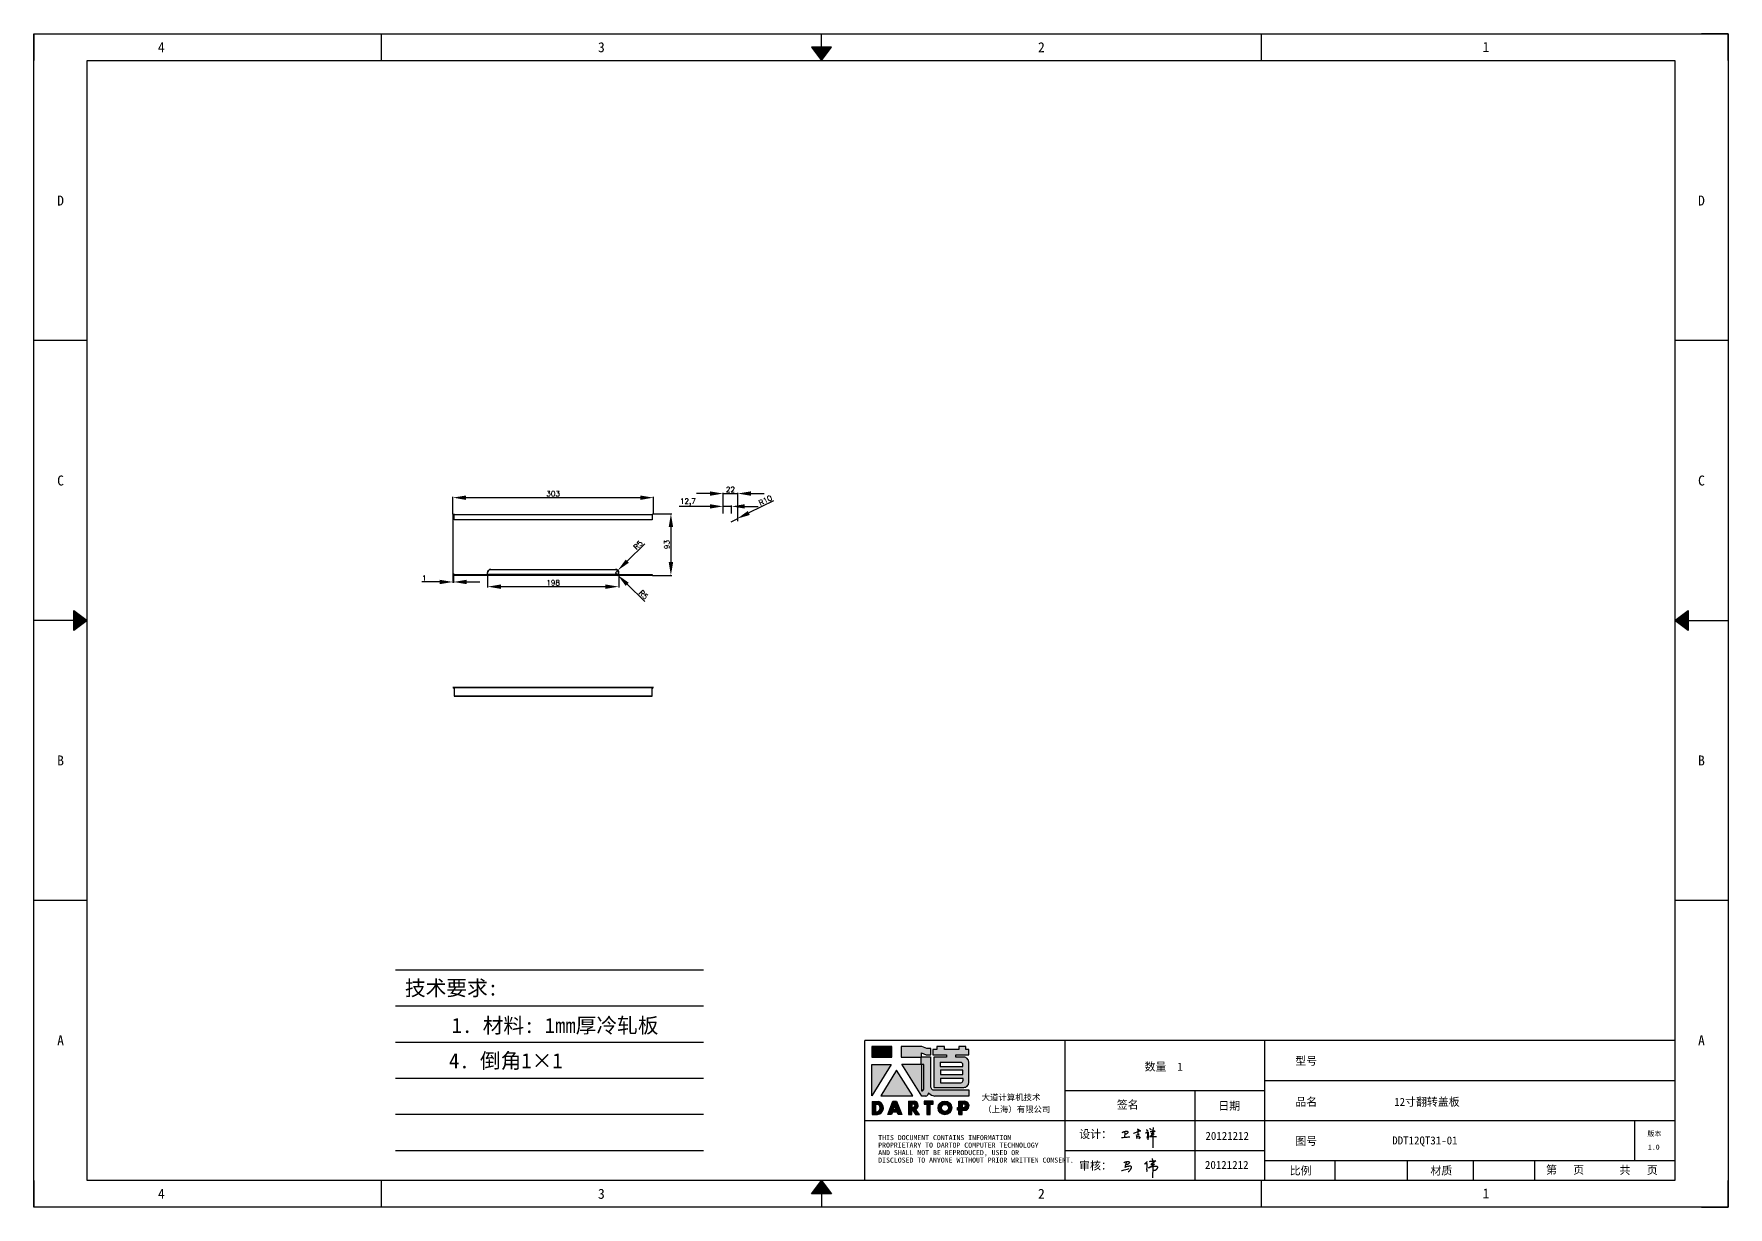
# Model space of a CAD drawing. Header units: millimetres. Extents: x 25928 to 50356, y -44172 to 20163.
# Drawn here: x 31031 to 33590, y -15777 to -14005 of the extents above; entities that cross this region are included whole.
import ezdxf
from ezdxf.enums import TextEntityAlignment as Align

# ---------------------------------------------------------------- set-up
doc = ezdxf.new("R2010")
doc.units = ezdxf.units.MM
doc.linetypes.add('DOT', pattern=[0.25, 0, -0.25])
doc.layers.add('4', color=7, linetype='Continuous')
doc.layers.add('print', color=30, linetype='Continuous')
doc.layers.add('dim', color=2, linetype='Continuous', lineweight=9)
doc.styles.add('Dartop', font='')
doc.styles.add('HZ', font='')
doc.styles.add('hzHT', font='simhei.ttf')
doc.styles.get("Standard").update_dxf_attribs({"font": 'txt', "bigfont": 'gbcbig.shx'})
doc.styles.get('Dartop').set_extended_font_data('FangSong_GB2312')
doc.styles.get('HZ').set_extended_font_data('SimSun')
doc.dimstyles.new('ISO-25', dxfattribs={"dimtxt": 20, "dimasz": 20, "dimexe": 1.25, "dimexo": 0.625, "dimtad": 1, "dimtxsty": 'Standard', "dimcen": 2.5, "dimadec": 0, "dimazin": 0, "dimtfac": 1, "dimtmove": 0, "dimatfit": 3, "dimfxl": 0, "dimarcsym": 0})

# ---------------------------------------------------------------- blocks, each defined once
blk = doc.blocks.new('*D563')
at = {"layer": 'Defpoints', "color": 0}
for p in [(31966.6, -14705.5), (31663.6, -14731.9), (31966.6, -14731.9, 87.4)]:
    blk.add_point(p, dxfattribs=at)
at = {"layer": 'dim', "color": 0, "lineweight": -2}
for p, q in [((31663.6, -14731.2), (31663.6, -14704.3)), ((31683.6, -14705.5), (31946.6, -14705.5)), ((31966.6, -14731.2), (31966.6, -14704.3))]:
    blk.add_line(p, q, dxfattribs=at)
at = {"layer": 'dim', "color": 0}
for points in [[(31683.6, -14702.2), (31683.6, -14708.9), (31663.6, -14705.5)], [(31946.6, -14702.2), (31946.6, -14708.9), (31966.6, -14705.5)]]:
    blk.add_solid(points, dxfattribs=at)
at = {"layer": 'dim', "color": 0, "insert": (31815.1, -14699.5), "char_height": 8, "attachment_point": 5}
blk.add_mtext('303', dxfattribs=at)
blk = doc.blocks.new('*D564')
at = {"layer": 'Defpoints', "color": 0}
for p in [(31964.6, -14729.9), (31964.6, -14822.9, 75.4), (31993, -14822.9)]:
    blk.add_point(p, dxfattribs=at)
at = {"layer": 'dim', "color": 0, "lineweight": -2}
for p, q in [((31965.2, -14729.9), (31994.3, -14729.9)), ((31993, -14749.9), (31993, -14802.9)), ((31965.2, -14822.9), (31994.3, -14822.9))]:
    blk.add_line(p, q, dxfattribs=at)
at = {"layer": 'dim', "color": 0}
for points in [[(31989.7, -14749.9), (31996.4, -14749.9), (31993, -14729.9)], [(31989.7, -14802.9), (31996.4, -14802.9), (31993, -14822.9)]]:
    blk.add_solid(points, dxfattribs=at)
at = {"layer": 'dim', "color": 0, "insert": (31987, -14776.4), "char_height": 8, "attachment_point": 5, "rotation": 90}
blk.add_mtext('93', dxfattribs=at)
blk = doc.blocks.new('*D565')
at = {"layer": 'Defpoints', "color": 0}
for p in [(31716.1, -14821.9, 87.1), (31716.1, -14840), (31914.1, -14821.9, 87.1)]:
    blk.add_point(p, dxfattribs=at)
at = {"layer": 'dim', "color": 0, "lineweight": -2}
for p, q in [((31716.1, -14822.5), (31716.1, -14841.3)), ((31894.1, -14840), (31736.1, -14840)), ((31914.1, -14822.5), (31914.1, -14841.3))]:
    blk.add_line(p, q, dxfattribs=at)
at = {"layer": 'dim', "color": 0}
for points in [[(31736.1, -14836.7), (31736.1, -14843.3), (31716.1, -14840)], [(31894.1, -14836.7), (31894.1, -14843.3), (31914.1, -14840)]]:
    blk.add_solid(points, dxfattribs=at)
at = {"layer": 'dim', "color": 0, "insert": (31815.1, -14834), "char_height": 8, "attachment_point": 5}
blk.add_mtext('198', dxfattribs=at)
blk = doc.blocks.new('*D566')
at = {"layer": 'Defpoints', "color": 0}
for p in [(31909.1, -14818.9), (31912.7, -14815.4)]:
    blk.add_point(p, dxfattribs=at)
at = {"layer": 'dim', "color": 0, "lineweight": -2}
for p, q in [((31953.8, -14775.5), (31927, -14801.5)), ((31909.1, -14818.9), (31912.7, -14815.4))]:
    blk.add_line(p, q, dxfattribs=at)
at = {"layer": 'dim', "color": 0}
blk.add_solid([(31924.7, -14799.1), (31929.4, -14803.9), (31912.7, -14815.4)], dxfattribs=at)
at = {"layer": 'dim', "color": 0, "insert": (31943.4, -14777.2), "char_height": 8, "attachment_point": 5, "rotation": 44.1081}
blk.add_mtext('R5', dxfattribs=at)
blk = doc.blocks.new('*D567')
at = {"layer": 'Defpoints', "color": 0}
for p in [(31909.1, -14818.9), (31912.7, -14822.4)]:
    blk.add_point(p, dxfattribs=at)
at = {"layer": 'dim', "color": 0, "lineweight": -2}
for p, q in [((31909.1, -14818.9), (31912.7, -14822.4)), ((31953.5, -14862.6), (31926.9, -14836.4))]:
    blk.add_line(p, q, dxfattribs=at)
blk.add_arc((31909.1, -14818.9), 5, 301.173, 352.838, dxfattribs=at)
at = {"layer": 'dim', "color": 0}
blk.add_solid([(31929.3, -14834), (31924.6, -14838.8), (31912.7, -14822.4)], dxfattribs=at)
at = {"layer": 'dim', "color": 0, "insert": (31951.6, -14852.2), "char_height": 8, "attachment_point": 5, "rotation": 315.4969}
blk.add_mtext('R5', dxfattribs=at)
blk = doc.blocks.new('*D568')
at = {"layer": 'Defpoints', "color": 0}
for p in [(32071.9, -14729.9, 478.9), (32084.6, -14718.7), (32084.6, -14729.9, 478.9)]:
    blk.add_point(p, dxfattribs=at)
at = {"layer": 'dim', "color": 0, "lineweight": -2}
for p, q in [((32051.9, -14718.7), (32005.3, -14718.7)), ((32071.9, -14729.2), (32071.9, -14717.5)), ((32084.6, -14718.7), (32071.9, -14718.7)), ((32084.6, -14729.2), (32084.6, -14717.5)), ((32104.6, -14718.7), (32124.6, -14718.7))]:
    blk.add_line(p, q, dxfattribs=at)
at = {"layer": 'dim', "color": 0}
for points in [[(32051.9, -14715.4), (32051.9, -14722), (32071.9, -14718.7)], [(32104.6, -14715.4), (32104.6, -14722), (32084.6, -14718.7)]]:
    blk.add_solid(points, dxfattribs=at)
at = {"layer": 'dim', "color": 0, "insert": (32018.6, -14712), "char_height": 8, "attachment_point": 5}
blk.add_mtext('12,7', dxfattribs=at)
blk = doc.blocks.new('*D583')
at = {"layer": 'Defpoints', "color": 0}
for p in [(32093.9, -14699.3), (32071.9, -14729.2), (32093.9, -14741.9, 479.9)]:
    blk.add_point(p, dxfattribs=at)
at = {"layer": 'dim', "color": 0, "lineweight": -2}
for p, q in [((32051.9, -14699.3), (32031.9, -14699.3)), ((32071.9, -14728.6), (32071.9, -14698.1)), ((32071.9, -14699.3), (32093.9, -14699.3)), ((32093.9, -14741.2), (32093.9, -14698.1)), ((32113.9, -14699.3), (32133.9, -14699.3))]:
    blk.add_line(p, q, dxfattribs=at)
at = {"layer": 'dim', "color": 0}
for points in [[(32051.9, -14696), (32051.9, -14702.7), (32071.9, -14699.3)], [(32113.9, -14696), (32113.9, -14702.7), (32093.9, -14699.3)]]:
    blk.add_solid(points, dxfattribs=at)
at = {"layer": 'dim', "color": 0, "insert": (32082.9, -14693.3), "char_height": 8, "attachment_point": 5}
blk.add_mtext('22', dxfattribs=at)
blk = doc.blocks.new('*D569')
at = {"layer": 'Defpoints', "color": 0}
for p in [(32083.9, -14741.9), (32092.9, -14737.4)]:
    blk.add_point(p, dxfattribs=at)
at = {"layer": 'dim', "color": 0, "lineweight": -2}
for p, q in [((32147.9, -14710.2), (32110.8, -14728.6)), ((32083.9, -14741.9), (32092.9, -14737.4))]:
    blk.add_line(p, q, dxfattribs=at)
at = {"layer": 'dim', "color": 0}
blk.add_solid([(32109.3, -14725.6), (32112.3, -14731.6), (32092.9, -14737.4)], dxfattribs=at)
at = {"layer": 'dim', "color": 0, "insert": (32135.7, -14709.6), "char_height": 8, "attachment_point": 5, "rotation": 26.3122}
blk.add_mtext('R10', dxfattribs=at)
blk = doc.blocks.new('*D575')
at = {"layer": 'Defpoints', "color": 0}
for p in [(31663.6, -14820.9, 75.4), (31663.6, -14832.9), (31664.6, -14820.9, 76.4)]:
    blk.add_point(p, dxfattribs=at)
at = {"layer": 'dim', "color": 0, "lineweight": -2}
for p, q in [((31643.6, -14832.9), (31616.9, -14832.9)), ((31663.6, -14821.5), (31663.6, -14834.1)), ((31664.6, -14832.9), (31663.6, -14832.9)), ((31664.6, -14821.5), (31664.6, -14834.1)), ((31684.6, -14832.9), (31704.6, -14832.9))]:
    blk.add_line(p, q, dxfattribs=at)
at = {"layer": 'dim', "color": 0}
for points in [[(31643.6, -14829.6), (31643.6, -14836.2), (31663.6, -14832.9)], [(31684.6, -14829.6), (31684.6, -14836.2), (31664.6, -14832.9)]]:
    blk.add_solid(points, dxfattribs=at)
at = {"layer": 'dim', "color": 0, "insert": (31620.3, -14826.9), "char_height": 8, "attachment_point": 5}
blk.add_mtext('1', dxfattribs=at)
blk = doc.blocks.new('*U5')
at = {"color": 254, "linetype": 'Continuous', "extrusion": (0, 0, -1)}
for points in [[(-17, 0.333), (-16.812, 0.25), (-17, 0.5)], [(-17, 0.333), (-17.188, 0.25), (-16.812, 0.25)], [(-17, 0.333), (-17, 0.5), (-17.188, 0.25)]]:
    blk.add_solid(points, dxfattribs=at)
blk = doc.blocks.new('*U4')
at = {"color": 254, "linetype": 'Continuous', "extrusion": (0, 0, -1)}
for points in [[(-33.167, 11), (-33, 11), (-33.25, 11.188)], [(-33.167, 11), (-33.25, 11.188), (-33.25, 10.812)], [(-33.167, 11), (-33.25, 10.812), (-33, 11)]]:
    blk.add_solid(points, dxfattribs=at)
blk = doc.blocks.new('*U6')
at = {"color": 254, "linetype": 'Continuous'}
for points in [[(17, 21.667), (17.188, 21.75), (16.812, 21.75)], [(17, 21.667), (16.812, 21.75), (17, 21.5)], [(17, 21.667), (17, 21.5), (17.188, 21.75)]]:
    blk.add_solid(points, dxfattribs=at)
blk = doc.blocks.new('*U3')
at = {"color": 254, "linetype": 'Continuous', "extrusion": (0, 0, -1)}
for points in [[(-0.833, 11), (-0.75, 10.812), (-0.75, 11.188)], [(-0.833, 11), (-0.75, 11.188), (-1, 11)], [(-0.833, 11), (-1, 11), (-0.75, 10.812)]]:
    blk.add_solid(points, dxfattribs=at)
blk = doc.blocks.new('dadao')
for p, q in [((48, 19.2), (44.9, 10.4)), ((44.9, 10.4), (51.2, 10.4)), ((51.2, 10.4), (48, 19.2))]:
    blk.add_line(p, q)
for points in [[(41.8, 121.6), (41.8, 143.7), (-0.4, 143.7), (-0.4, 121.6), (41.8, 121.6)], [(104.8, 122), (104.8, 130.3), (114.1, 126.3), (124.2, 126.3), (124.2, 139.6), (115.9, 139.6), (105.1, 143.9), (61.5, 143.9)], [(61.7, 144), (61.7, 121.3), (103.9, 121.3)], [(113.4, 38.7), (105.1, 38.7), (63, 106.5), (103.9, 106.5), (103.9, 120.9), (103.9, 121.3)], [(109.7, 53.6), (109.7, 106.2), (104.3, 106.2), (104.3, 50.4), (106.6, 50.4)], [(144.6, 94.4), (144.6, 84.8), (192, 84.8), (192, 94.1), (144.9, 94.1)], [(120.2, 45), (119.5, 45), (119.5, 44.6)], [(0, 28), (0, 0), (11.8, 0)], [(0.1, 28), (14, 28)], [(7.1, 21.8), (7.1, 6.1), (12, 6.1)], [(7.1, 21.8), (11.4, 21.8)], [(76.8, 28.2), (76.8, 0), (84.1, 0), (84.1, 11.1), (91.6, -0.1), (100.3, -0.1), (91.7, 11.1)], [(76.8, 28.2), (90.6, 28.2)], [(84, 22.7), (84, 15.3), (87.2, 15.3)], [(84, 22.7), (87.3, 22.7)], [(183.7, 0), (183.7, 9.6), (180.6, 9.6), (180.6, 14.9), (183.8, 14.9), (183.8, 28.1), (196.1, 28.1), (196.5, 28.1)], [(183.7, 0), (190.9, 0), (190.9, 9.6), (198.8, 9.6)], [(194.9, 22.3), (190.8, 22.3), (190.8, 15), (194.4, 15)]]:
    blk.add_lwpolyline(points)
blk.add_lwpolyline([(137.1, 144.2), (137.1, 137.9), (128.3, 137.9), (128.3, 126.5), (157.3, 126.5), (157.3, 121.5), (130.3, 121.5), (130.3, 57.5), (194.4, 57.5, 0.414214), (204.4, 67.5), (204.4, 111.3, 0.414214), (194.4, 121.3), (177.5, 121.3), (177.5, 126.3), (204.7, 126.3), (204.7, 137.7), (198.2, 137.7), (198.2, 143.9), (183.3, 143.9), (183.3, 138), (153, 138), (153, 144.2), (137.1, 144.2)], format="xyb", close=True)
for points in [[(104.8, 122), (123.4, 122), (123.4, 60, 0.414214), (131.4, 52), (204.8, 52), (204.8, 39.1), (131.7, 39.1)], [(144.3, 110.8), (144.3, 101.8), (192.3, 101.8), (192.3, 105.5, 0.414214), (187.3, 110.5), (144.3, 110.5)], [(144.6, 77), (144.6, 67.5), (187.6, 67.5, 0.414214), (192.6, 72.5), (192.6, 76.4), (144.6, 76.4)]]:
    blk.add_lwpolyline(points, format="xyb")
for points in [[(-0.3, 106.2), (40.4, 106.2), (-0.3, 39.7), (-0.3, 106.2)], [(51.7, 94.1), (18.4, 39.3), (86.2, 39.3)], [(43.8, 28.2), (51.8, 28.2), (62.6, -0.1), (55, -0.1), (53.2, 5), (42.9, 5), (41.1, 0), (33.6, 0)], [(110, 28.1), (110, 21.9), (116, 21.9), (116, -0.1), (123.2, -0.1), (123.2, 22), (129.2, 22), (129.2, 28.1), (110, 28.1)]]:
    blk.add_lwpolyline(points, close=True)
for radius in [14.5, 7.44]:
    blk.add_circle((154.2, 14.2), radius)
for centre, radius, start, end in [((99.2, 60.7), 12.6, 305.6399, 325.969), ((111.6, 46.7), 8.19, 282.9811, 347.6627), ((136, 61.7), 22.9, 226.7358, 259.3209), ((8.5, 13.9), 8.49, 294.2143, 69.7177), ((9.6, 14.2), 14.4, 278.6604, 72.3203), ((86.4, 19), 3.8, 282.527, 76.7196), ((88.6, 19.4), 8.95, 290.6073, 77.2124), ((193.7, 18.7), 3.8, 280.9891, 72.5513), ((195.7, 18.6), 9.51, 288.8959, 85.2442)]:
    blk.add_arc(centre, radius, start, end)
blk = doc.blocks.new('h')
for p, q in [((20768.1, -2360.9), (20773, -2359.1)), ((20769.5, -2366.9), (20769.8, -2370.6)), ((20769.8, -2370.6), (20770.9, -2378)), ((20770.9, -2378), (20771.5, -2370.6)), ((20772.4, -2369.3), (20774.9, -2367.8)), ((20773, -2359.1), (20784.1, -2355.2)), ((20773.3, -2331.8), (20775.3, -2338.7)), ((20789.1, -2340.9), (20773.5, -2331.9)), ((20775.3, -2338.7), (20775.6, -2351.2)), ((20775.6, -2351.2), (20775.5, -2357.3)), ((20782.2, -2369.2), (20780, -2377.1)), ((20780, -2377.1), (20788.3, -2371.3)), ((20780.1, -2366.4), (20780.8, -2366.4)), ((20781.9, -2367.4), (20782.2, -2369.2)), ((20845.7, -2343.5), (20848.4, -2353)), ((20848.9, -2370.3), (20847.9, -2424)), ((20848.4, -2353), (20848.9, -2370.3))]:
    blk.add_line(p, q)
for points in [[(20696.6, -2372.4, 0.002073), (20710.6, -2371.9, 0.016137), (20719.6, -2371.3, 0.008314), (20736.9, -2369.3)], [(20699.1, -2348.2, -0.029745), (20704.6, -2345.4, -0.046842), (20708.4, -2344.2, -0.00919), (20714.3, -2343, -0.018517), (20717.2, -2342.5, -0.037841), (20720.3, -2342.4, -0.039541), (20723.2, -2342.8, -0.149785), (20726, -2344.3, -0.204935), (20726.9, -2346.6, -0.074872), (20726.5, -2348.3, -0.061615), (20725.6, -2350.3, -0.034204), (20723.8, -2352.6, -0.045776), (20722.3, -2354.1, -0.054985), (20720.4, -2355.3, -0.036348), (20717.3, -2356.5, -0.067752), (20715.7, -2356.8, -0.043553), (20713.2, -2356.7)], [(20755, -2351.9, -0.024077), (20759.9, -2350.1, -0.013147), (20768.7, -2346.5, -0.00522), (20775.4, -2344.1, -0.018517), (20777.3, -2343.4, -0.008274), (20786.3, -2341, -0.039541), (20788.3, -2340.8, -0.079216), (20789.4, -2341, -0.204935)], [(20813.5, -2350.1, 0.007348), (20815.9, -2348.7, 0.008421), (20818, -2347.3, 0.009459), (20819.7, -2346.2, -0.016325), (20820.7, -2345.5, -0.173771), (20821.8, -2345.3, -0.085159), (20823.9, -2346, -0.125883), (20826, -2347.9, -0.160659), (20826.6, -2350.1, -0.010447), (20826.5, -2352.3, -0.008247), (20826.2, -2355.1, -0.002698), (20825.3, -2374, 0.001562), (20823.9, -2383.7, 0.016137)], [(20816.8, -2335, -0.053561), (20819.6, -2336.1, -0.075272), (20821.3, -2337.3, -0.005295), (20822.5, -2338.5, -0.009337), (20823.1, -2339.1, -0.026146), (20823.7, -2339.8, -0.016644), (20824.5, -2340.9)], [(20832.1, -2329.2, -0.053561), (20834.9, -2330.3, -0.075272), (20836.7, -2331.5, -0.005295), (20837.8, -2332.6, -0.009337), (20838.5, -2333.3, -0.026146), (20839, -2334, -0.016644), (20839.8, -2335.1)], [(20836, -2343.7, -0.02797), (20842.1, -2342.6, -0.048868), (20845.6, -2342.2, -0.00919), (20851.1, -2341.4, -0.018517), (20853.9, -2341.1, -0.037841), (20856.7, -2341.2, -0.039541), (20859.4, -2341.6, -0.018282), (20840.6, -2354.7, -0.000937)], [(20847.6, -2340.2, 0.021784), (20849.6, -2335.9, 0.028296), (20850.8, -2332.4, 0.008136), (20851.9, -2328.2, 0.028913), (20852.2, -2327, 0.08193), (20852.1, -2325.9, 0.075058), (20851.7, -2324.7, 0.275043)]]:
    blk.add_lwpolyline(points, format="xyb")
for points in [[(20711.3, -2343.5), (20711.3, -2343.5), (20711.5, -2355.8), (20710.7, -2368), (20710.6, -2371.9)], [(20821.5, -2350.6), (20822.4, -2359.2), (20822.2, -2364.9), (20821.7, -2369), (20821.3, -2376.3), (20823.6, -2368.5), (20827.2, -2366.3), (20829.5, -2366.3)], [(20840.6, -2354.7), (20850, -2354.7), (20855, -2354.3), (20845.9, -2361.1), (20840.5, -2364), (20833, -2367.5), (20863.2, -2367.4), (20865.9, -2367.3)]]:
    blk.add_lwpolyline(points)
for centre, radius, start, end in [((20773.7, -2371.2), 2.3, 121.9907, 163.60158), ((20787.5, -2406), 40.3, 100.61827, 108.24823), ((20780.8, -2367.6), 1.15, 9.4675, 90)]:
    blk.add_arc(centre, radius, start, end)

msp = doc.modelspace()

# ---------------------------------------------------------------- hatches: boundary and pattern name
for points in [[(32326.762, -15535.007), (32296.627, -15535.007), (32296.627, -15550.751), (32326.762, -15550.751)], [(32325.791, -15561.767), (32296.708, -15561.767), (32296.708, -15609.253)], [(32333.854, -15570.384), (32310.079, -15609.569), (32358.49, -15609.569)], [(32389.23, -15617.587), (32375.472, -15617.587), (32375.472, -15621.952), (32379.764, -15621.952), (32379.764, -15637.681), (32384.904, -15637.681), (32384.904, -15621.941), (32389.23, -15621.941)]]:
    msp.add_hatch(color=0).paths.add_polyline_path(points)
h = msp.add_hatch(color=0)
h.paths.add_polyline_path([(32371.796, -15544.575), (32378.446, -15547.448), (32385.637, -15547.448), (32385.637, -15537.932), (32379.705, -15537.932), (32371.975, -15534.879), (32341.001, -15534.879), (32341.001, -15550.974), (32371.138, -15550.974), (32371.138, -15551.3), (32371.138, -15561.587), (32341.914, -15561.587), (32371.973, -15609.963), (32377.926, -15609.963, 0.27937482), (32382.271, -15605.737), (32382.271, -15605.514), (32382.796, -15605.514, 0.14314537), (32390.991, -15609.685), (32443.225, -15609.685), (32443.225, -15600.51), (32390.768, -15600.51, -0.41421356), (32385.055, -15594.796), (32385.055, -15550.466), (32371.796, -15550.466)])
h.paths.add_polyline_path([(32371.442, -15561.792), (32375.272, -15561.793), (32375.272, -15599.339, -0.08893574), (32373.053, -15601.622), (32371.429, -15601.622)], flags=16)
h = msp.add_hatch(color=0)
h.paths.add_polyline_path([(32443.135, -15539.264), (32438.487, -15539.264), (32438.487, -15534.843), (32427.864, -15534.843), (32427.864, -15539.043), (32406.177, -15539.043), (32406.177, -15534.622), (32394.819, -15534.622), (32394.819, -15539.125), (32388.542, -15539.125), (32388.542, -15547.275), (32409.254, -15547.275), (32409.254, -15550.88), (32389.954, -15550.88), (32389.954, -15596.519), (32435.771, -15596.519, 0.41421356), (32442.913, -15589.377), (32442.913, -15558.122, 0.41421356), (32435.771, -15550.98), (32423.66, -15550.98), (32423.66, -15547.443), (32443.135, -15547.443)])
h.paths.add_polyline_path([(32430.711, -15558.718, -0.41421356), (32434.282, -15562.289), (32434.282, -15564.908), (32399.98, -15564.908), (32399.98, -15558.718)], flags=16)
h.paths.add_polyline_path([(32434.061, -15570.434), (32434.061, -15577.066), (32400.202, -15577.066), (32400.202, -15570.434)], flags=16)
h.paths.add_polyline_path([(32434.503, -15583.035), (32434.503, -15585.875, -0.41421356), (32430.932, -15589.446), (32400.202, -15589.446), (32400.202, -15583.035)], flags=16)
h = msp.add_hatch(color=0)
h.paths.add_polyline_path([(32306.899, -15617.659), (32296.921, -15617.659), (32296.921, -15637.621), (32305.325, -15637.621, 0.79301591)])
h.paths.add_polyline_path([(32305.473, -15633.25), (32301.984, -15633.25), (32301.984, -15622.03), (32305.087, -15622.03, -0.67136089)], flags=16)
h = msp.add_hatch(color=0)
h.paths.add_polyline_path([(32333.929, -15617.494), (32328.235, -15617.494), (32320.912, -15637.643), (32326.306, -15637.643), (32327.575, -15634.072), (32334.882, -15634.072), (32336.178, -15637.686), (32341.616, -15637.686)])
h.paths.add_polyline_path([(32333.485, -15630.223), (32328.958, -15630.223), (32331.18, -15623.892)], flags=16)
h = msp.add_hatch(color=0)
h.paths.add_polyline_path([(32361.607, -15617.508), (32351.794, -15617.508), (32351.794, -15637.654), (32356.979, -15637.654), (32356.979, -15629.668), (32362.309, -15637.726), (32368.576, -15637.726), (32362.441, -15629.718, 0.74405494)])
h.paths.add_polyline_path([(32356.932, -15626.686), (32356.932, -15621.396), (32359.25, -15621.396, -0.79680897), (32359.215, -15626.686)], flags=16)
h = msp.add_hatch(color=0)
h.paths.add_polyline_path([(32396.709, -15627.509, 1), (32417.395, -15627.509, 1)])
h.paths.add_polyline_path([(32412.366, -15627.509, -1), (32401.739, -15627.509, -1)], flags=16)
h = msp.add_hatch(color=0)
h.paths.add_polyline_path([(32437.237, -15617.556), (32436.94, -15617.556), (32428.192, -15617.556), (32428.192, -15626.958), (32425.87, -15626.958), (32425.87, -15630.774), (32428.154, -15630.774), (32428.154, -15637.619), (32433.261, -15637.619), (32433.261, -15630.748), (32438.873, -15630.748, 0.81230381)])
h.paths.add_polyline_path([(32433.185, -15626.932), (32433.185, -15621.673), (32436.092, -15621.673, -0.77821343), (32435.795, -15626.932)], flags=16)

# ---------------------------------------------------------------- linework, layer by layer
at = {"color": 0, "linetype": 'DOT'}
for p, q in [((31030.665, -14004.776), (33549.837, -14004.776)), ((31030.665, -15737.163), (31030.665, -14045.064)), ((33590.125, -14045.064), (33590.125, -15737.163)), ((33549.837, -15777.451), (31030.665, -15777.451))]:
    msp.add_line(p, q, dxfattribs=at)
at = {"color": 0}
for p, q in [((31030.665, -14004.776), (31030.665, -14045.064)), ((31555.579, -14045.064), (31555.579, -14004.776)), ((32220.332, -14024.92), (32220.332, -14004.776)), ((32885.085, -14045.064), (32885.085, -14004.776)), ((33590.125, -14004.776), (33549.837, -14004.776)), ((33590.125, -14045.064), (33590.125, -14004.776)), ((31111.241, -15737.163), (31111.241, -14045.064)), ((31111.241, -14045.064), (33509.549, -14045.064)), ((33509.549, -14045.064), (33509.549, -15737.163)), ((31111.241, -14468.089), (31030.665, -14468.089)), ((33590.125, -14468.089), (33509.549, -14468.089)), ((31091.097, -14891.114), (31030.665, -14891.114)), ((33529.693, -14891.114), (33590.125, -14891.114)), ((31111.241, -15314.138), (31030.665, -15314.138)), ((33590.125, -15314.138), (33509.549, -15314.138)), ((33509.549, -15525.65), (32285.8, -15525.65)), ((32285.8, -15737.163), (32285.8, -15525.65)), ((32587.96, -15525.65), (32587.96, -15737.163)), ((32890.121, -15737.163), (32890.121, -15525.65)), ((32890.121, -15586.082), (33509.549, -15586.082)), ((32587.96, -15601.19), (32890.121, -15601.19)), ((32784.364, -15601.19), (32784.364, -15737.163)), ((32285.8, -15646.515), (32587.96, -15646.515)), ((32587.96, -15646.515), (33509.549, -15646.515)), ((33449.117, -15706.947), (33449.117, -15646.515)), ((32587.96, -15691.839), (32890.121, -15691.839)), ((32890.121, -15706.947), (33509.549, -15706.947)), ((32996.428, -15737.163), (32996.428, -15706.947)), ((33105.985, -15737.163), (33105.985, -15706.947)), ((33205.582, -15737.163), (33205.582, -15706.947)), ((33298.037, -15737.163), (33298.037, -15706.947)), ((31030.665, -15737.163), (31030.665, -15777.451)), ((33509.549, -15737.163), (31111.241, -15737.163)), ((31555.579, -15777.451), (31555.579, -15737.163)), ((32885.085, -15777.451), (32885.085, -15737.163)), ((33590.125, -15777.451), (33590.125, -15737.163)), ((32220.332, -15757.307), (32220.332, -15777.451)), ((33549.837, -15777.451), (33590.125, -15777.451))]:
    msp.add_line(p, q, dxfattribs=at)
at = {"extrusion": (3.98566e-30, 0, -1)}
for p, q in [((31663.589, -14731.863), (31663.589, -14820.863)), ((31663.589, -14731.863), (31665.589, -14731.863)), ((31665.589, -14731.863), (31665.589, -14729.863)), ((31665.589, -14820.863), (31663.589, -14820.863)), ((31665.589, -14822.863), (31665.589, -14820.863))]:
    msp.add_line(p, q, dxfattribs=at)
for p, q in [((31665.589, -14738.863, 12.7), (31665.589, -14729.863, 12.7)), ((31716.089, -14821.863, 12.7), (31716.089, -14818.863, 12.7)), ((31721.089, -14813.863, 12.7), (31909.089, -14813.863, 12.7)), ((31914.089, -14818.863, 12.7), (31914.089, -14821.863, 12.7)), ((31665.589, -14821.863, 12.7), (31665.589, -14822.863, 12.7)), ((31665.589, -14821.863, 12.7), (31716.089, -14821.863, 12.7)), ((31665.589, -14822.863, 12.7), (31964.589, -14822.863, 12.7)), ((31914.089, -14821.863, 12.7), (31964.589, -14821.863, 12.7)), ((31964.589, -14821.863, 12.7), (31964.589, -14822.863, 12.7)), ((31665.589, -14992.504, -49.047), (31665.589, -15005.204, -49.047)), ((31964.589, -14992.504, -49.047), (31665.589, -14992.504, -49.047)), ((31964.589, -15005.204, -49.047), (31964.589, -14992.504, -49.047)), ((31665.589, -15005.204, -49.047), (31964.589, -15005.204, -49.047)), ((32717.847, -15712.952), (32721.623, -15712.952)), ((32723.636, -15712.769), (32719.862, -15715.355)), ((32719.998, -15703.992), (32720.865, -15711.234)), ((32720.865, -15711.234), (32721.006, -15716.581)), ((32721.623, -15712.952), (32723.636, -15712.769)), ((32717.725, -15716.496), (32714.756, -15718.103)), ((32719.862, -15715.355), (32717.725, -15716.496)), ((32721.006, -15716.581), (32720.685, -15733.22))]:
    msp.add_line(p, q)
at = {"extrusion": (0, 0, -1)}
for p, q in [((31665.589, -14730.863, 11.7), (31964.589, -14730.863, 11.7)), ((31665.589, -14738.863, 11.7), (31665.589, -14730.863, 11.7)), ((31964.589, -14738.863, 11.7), (31665.589, -14738.863, 11.7)), ((31964.589, -14730.863, 11.7), (31964.589, -14738.863, 11.7)), ((31716.089, -14821.863, 11.7), (31716.089, -14818.863, 11.7)), ((31721.089, -14813.863, 11.7), (31909.089, -14813.863, 11.7)), ((31914.089, -14818.863, 11.7), (31914.089, -14821.863, 11.7)), ((31914.089, -14821.863, 11.7), (31716.089, -14821.863, 11.7))]:
    msp.add_line(p, q, dxfattribs=at)
at = {"extrusion": (0, -1, 0)}
msp.add_line((31665.589, -14738.863, 11.7), (31665.589, -14738.863, 12.7), dxfattribs=at)
at = {"extrusion": (0, 1, 0)}
for p, q in [((31721.089, -14813.863, 12.7), (31721.089, -14813.863, 11.7)), ((31721.089, -14813.863, 12.7), (31909.089, -14813.863, 12.7)), ((31721.089, -14813.863, 11.7), (31909.089, -14813.863, 11.7)), ((31909.089, -14813.863, 11.7), (31909.089, -14813.863, 12.7))]:
    msp.add_line(p, q, dxfattribs=at)
at = {"extrusion": (2.29585e-30, 1, -2.24254e-30)}
for p, q in [((31665.589, -14821.863, 1), (31665.589, -14821.863, 12.7)), ((31665.589, -14821.863, 12.7), (31716.089, -14821.863, 12.7)), ((31716.089, -14821.863, 11.7), (31716.089, -14821.863, 12.7))]:
    msp.add_line(p, q, dxfattribs=at)
at = {"extrusion": (6.31089e-30, 1, -2.22045e-16)}
for p, q in [((31665.589, -14992.504, -140.047), (31663.589, -14992.504, -140.047)), ((31663.589, -14992.504, -51.047), (31663.589, -14992.504, -140.047)), ((31663.589, -14992.504, -51.047), (31665.589, -14992.504, -51.047)), ((31665.589, -14992.504, -142.047), (31665.589, -14992.504, -140.047)), ((31665.589, -14992.504, -142.047), (31964.589, -14992.504, -142.047)), ((31665.589, -14992.504, -51.047), (31665.589, -14992.504, -49.047)), ((31964.589, -14992.504, -49.047), (31665.589, -14992.504, -49.047)), ((31964.589, -14992.504, -140.047), (31964.589, -14992.504, -142.047)), ((31966.589, -14992.504, -140.047), (31964.589, -14992.504, -140.047)), ((31964.589, -14992.504, -51.047), (31966.589, -14992.504, -51.047)), ((31964.589, -14992.504, -49.047), (31964.589, -14992.504, -51.047)), ((31966.589, -14992.504, -140.047), (31966.589, -14992.504, -51.047))]:
    msp.add_line(p, q, dxfattribs=at)
at = {"extrusion": (0, -1, 2.22045e-16)}
for p, q in [((31664.589, -14993.504, -140.047), (31665.589, -14993.504, -140.047)), ((31664.589, -14993.504, -140.047), (31664.589, -14993.504, -51.047)), ((31665.589, -14993.504, -51.047), (31664.589, -14993.504, -51.047)), ((31665.589, -14993.504, -140.047), (31665.589, -14993.504, -141.047)), ((31665.589, -14993.504, -50.047), (31665.589, -14993.504, -51.047)), ((31964.589, -14993.504, -141.047), (31964.589, -14993.504, -140.047)), ((31964.589, -14993.504, -140.047), (31965.589, -14993.504, -140.047)), ((31965.589, -14993.504, -51.047), (31964.589, -14993.504, -51.047)), ((31964.589, -14993.504, -51.047), (31964.589, -14993.504, -50.047)), ((31965.589, -14993.504, -51.047), (31965.589, -14993.504, -140.047)), ((31665.589, -15005.204, -58.047), (31665.589, -15005.204, -49.047)), ((31964.589, -15005.204, -58.047), (31665.589, -15005.204, -58.047)), ((31665.589, -15005.204, -49.047), (31964.589, -15005.204, -49.047)), ((31964.589, -15005.204, -49.047), (31964.589, -15005.204, -58.047))]:
    msp.add_line(p, q, dxfattribs=at)
at = {"extrusion": (0, -2.22045e-16, -1)}
for p, q in [((31665.589, -14992.504, -142.047), (31665.589, -15005.204, -142.047)), ((31665.589, -14992.504, -142.047), (31964.589, -14992.504, -142.047)), ((31964.589, -15005.204, -142.047), (31964.589, -14992.504, -142.047)), ((31665.589, -15005.204, -142.047), (31964.589, -15005.204, -142.047))]:
    msp.add_line(p, q, dxfattribs=at)
at = {"extrusion": (-2.29585e-30, -2.22045e-16, -1)}
for p, q in [((31665.589, -14993.504, -50.047), (31665.589, -15004.204, -50.047)), ((31964.589, -15004.204, -50.047), (31964.589, -14993.504, -50.047))]:
    msp.add_line(p, q, dxfattribs=at)
at = {"extrusion": (0, 1, -2.22045e-16)}
for p, q in [((31665.589, -15004.204, -58.047), (31665.589, -15004.204, -50.047)), ((31964.589, -15004.204, -50.047), (31964.589, -15004.204, -58.047))]:
    msp.add_line(p, q, dxfattribs=at)
at = {"color": 0}
for points in [[(32220.332, -14045.064), (32235.44, -14024.92), (32205.224, -14024.92), (32220.332, -14045.064)], [(31111.241, -14891.114), (31091.097, -14906.222), (31091.097, -14876.006), (31111.241, -14891.114)], [(33509.549, -14891.114), (33529.693, -14876.006), (33529.693, -14906.222), (33509.549, -14891.114)], [(32220.332, -15737.163), (32235.44, -15757.307), (32205.224, -15757.307), (32220.332, -15737.163)]]:
    msp.add_lwpolyline(points, close=True, dxfattribs=at)
for points in [[(32677.023, -15710.34, -0.02974503), (32678.75, -15709.475, -0.04684215), (32679.92, -15709.098, -0.00919025), (32681.745, -15708.729, -0.01851715), (32682.659, -15708.597, -0.03784064), (32683.603, -15708.567, -0.03954126), (32684.501, -15708.679, -0.14978519), (32685.377, -15709.157, -0.20493524), (32685.645, -15709.851, -0.07487171), (32685.543, -15710.398, -0.06161465), (32685.245, -15711.004, -0.0342039), (32684.705, -15711.717, -0.04577587), (32684.221, -15712.18, -0.05498501), (32683.636, -15712.547, -0.03634791), (32682.667, -15712.933, -0.06775206), (32682.182, -15713.017, -0.04355337), (32681.419, -15712.977)], [(32715.994, -15708.498, -0.02797026), (32718.435, -15708.047, -0.04886788), (32719.85, -15707.897, -0.00919025), (32722.074, -15707.567, -0.01851715), (32723.186, -15707.465, -0.03784064), (32724.327, -15707.489, -0.03954126), (32725.402, -15707.68, -0.01828189), (32717.847, -15712.952, -0.0009369)], [(32714.756, -15718.103, -0.02974503), (32717.451, -15716.753, -0.04684215), (32719.275, -15716.166, -0.00919025), (32722.122, -15715.591, -0.01851715), (32723.549, -15715.384, -0.03784064), (32725.022, -15715.338, -0.03954126), (32726.421, -15715.512, -0.14978519), (32727.788, -15716.258, -0.20493524), (32728.207, -15717.34, -0.07487171), (32728.048, -15718.194, -0.06161465), (32727.583, -15719.139, -0.0342039), (32726.74, -15720.252, -0.04577587), (32725.985, -15720.973, -0.05498501), (32725.073, -15721.547, -0.03634791), (32723.561, -15722.148, -0.06775206), (32722.804, -15722.279, -0.04355337), (32721.613, -15722.217)]]:
    msp.add_lwpolyline(points, format="xyb")
msp.add_lwpolyline([(32680.831, -15708.905), (32680.831, -15708.905), (32680.253, -15712.445), (32679.302, -15715.774), (32678.681, -15717.817)])
for centre, radius, start, end in [((31721.089, -14818.863, 12.7), 5, 90, 180), ((31909.089, -14818.863, 12.7), 5, 0, 90), ((32693.867, -15686.374), 29.831, 299.265464, 300.9495), ((32761.449, -15936.423), 230.333, 102.46592, 103.2053), ((32604.484, -15601.083), 152.514, 313.366132, 315.296084), ((32711.751, -15712.495), 0.975, 52.375745, 91.291159), ((31853.959, -15684.827), 858.927, 357.565664, 358.057278), ((32711.417, -15712.343), 1.118, 357.196828, 33.705179), ((32686.261, -15710.696), 26.332, 352.912546, 354.802684), ((32696.139, -15711.595), 16.413, 354.802684, 357.196828), ((32672.604, -15715.961), 6.385, 281.076982, 291.212632), ((32532.202, -15146.058), 593.276, 283.91895, 284.971512), ((32688.438, -15734.705), 19.504, 113.202449, 120.017497), ((32683.861, -15724.026), 7.885, 102.47486, 113.202449), ((32695.286, -15775.671), 60.779, 100.36867, 102.47486), ((32682.59, -15718.951), 5.03, 283.816254, 294.030509), ((32687.043, -15730.619), 14.979, 96.125337, 100.36867), ((32683.664, -15721.439), 2.32, 294.836428, 309.901134), ((32652.734, -15692.903), 44.385, 316.919563, 320.58866), ((32686.245, -15723.181), 7.499, 87.457037, 96.125337), ((32686.273, -15722.553), 6.87, 78.399567, 87.457037), ((32677.885, -15714.464), 11.285, 324.094808, 331.378357), ((32687.243, -15717.826), 2.045, 44.324655, 78.399567), ((32686.644, -15718.892), 1.508, 319.573073, 337.48549), ((32682.491, -15715.574), 6.777, 324.910666, 333.348429), ((32685.787, -15716.805), 3.301, 326.76781, 340.871018), ((32687.894, -15717.19), 1.134, 357.998393, 44.324655), ((32686.786, -15717.151), 2.243, 340.871018, 357.998393), ((33193.45, -15794.018), 486.8, 171.410173, 171.768083)]:
    msp.add_arc(centre, radius, start, end)
at = {"extrusion": (0, 0, -1)}
for centre, start, end in [((-31721.089, -14818.863, -11.7), 0, 90), ((-31909.089, -14818.863, -11.7), 90, 180)]:
    msp.add_arc(centre, 5, start, end, dxfattribs=at)
at = {"layer": 'Defpoints'}
for p, q in [((31577.129, -15418.816), (32042.167, -15418.816)), ((31577.129, -15473.416), (32042.167, -15473.416)), ((31577.129, -15473.416), (32042.167, -15473.416)), ((31577.129, -15528.016), (32042.167, -15528.016)), ((31577.129, -15582.616), (32042.167, -15582.616)), ((31577.129, -15637.216), (32042.167, -15637.216)), ((31577.129, -15691.816), (32042.167, -15691.816))]:
    msp.add_line(p, q, dxfattribs=at)
at = {"layer": 'print'}
msp.add_lwpolyline([(31030.665, -14004.776), (33590.125, -14004.776), (33590.125, -15777.451), (31030.665, -15777.451)], close=True, dxfattribs=at)

# ---------------------------------------------------------------- block references
at = {"color": 0, "linetype": 'Continuous', "xscale": 80.57610619627711, "yscale": 80.57610619687368, "zscale": 80.57610619687446}
for name, p in [('*U6', (30850.538, -15777.451)), ('*U3', (31030.665, -15777.451)), ('*U4', (30850.538, -15777.451)), ('*U5', (30850.538, -15777.451))]:
    msp.add_blockref(name, p, dxfattribs=at)
at = {"color": 0}
for name, p, xscale, yscale, zscale in [('dadao', (32296.921, -15637.621), 0.7141973048657924, 0.7141973049202118, 0.7141973049268417), ('h', (26260.14, -14936.916), 0.3098964079397265, 0.3098964079412326, 0.3098964079411201)]:
    msp.add_blockref(name, p, dxfattribs=dict(at, xscale=xscale, yscale=yscale, zscale=zscale))

# ---------------------------------------------------------------- texts
for s, height, style, p in [('4', 15.108, 'Dartop', (31223.202, -14024.92)), ('3', 15.108, 'Dartop', (31887.955, -14024.92)), ('2', 15.108, 'Dartop', (32552.708, -14024.92)), ('1', 15.108, 'Dartop', (33224.347, -14024.441)), ('D', 15.108, 'Dartop', (31070.953, -14256.577)), ('D', 15.108, 'Dartop', (33549.837, -14256.577)), ('C', 15.108, 'Dartop', (31070.953, -14679.601)), ('C', 15.108, 'Dartop', (33549.837, -14679.601)), ('B', 15.108, 'Dartop', (31070.953, -15102.626)), ('B', 15.108, 'Dartop', (33549.837, -15102.626)), ('A', 15.108, 'Dartop', (31070.953, -15525.65)), ('A', 15.108, 'Dartop', (33549.837, -15525.65)), ('数量  1', 12.0864, 'hzHT', (32737.416, -15565.269)), ('型号', 12.0864, 'hzHT', (32952.827, -15556.394)), ('品名', 12.0864, 'hzHT', (32952.827, -15618.441)), ('12寸翻转盖板', 12.0864, 'hzHT', (33135.128, -15618.412)), ('签名', 12.0864, 'hzHT', (32683.123, -15622.869)), ('日期', 12.0864, 'hzHT', (32836.485, -15624.356)), ('20121212', 12.0864, 'hzHT', (32833.383, -15669.795)), ('版本', 7.554, 'hzHT', (33478.751, -15666.569)), ('图号', 12.0864, 'hzHT', (32952.827, -15677.518)), ('DDT12QT31-01', 12.08642, 'hzHT', (33132.061, -15676.729)), ('1.0', 7.554, 'Dartop', (33477.843, -15686.757)), ('20121212', 12.0864, 'hzHT', (32832.663, -15713.651)), ('比例', 12.0864, 'hzHT', (32944.4, -15722.369)), ('材质', 12.0864, 'hzHT', (33156.9, -15722.369)), ('第   页', 12.0864, 'hzHT', (33343.867, -15721.116)), ('共   页', 12.0864, 'hzHT', (33454.892, -15721.556)), ('4', 15.108, 'Dartop', (31223.202, -15757.307)), ('3', 15.108, 'Dartop', (31887.955, -15757.307)), ('2', 15.108, 'Dartop', (32552.708, -15757.307)), ('1', 15.108, 'Dartop', (33224.347, -15756.828))]:
    msp.add_text(s, height=height, dxfattribs=dict(at, style=style)).set_placement(p, align=Align.MIDDLE_CENTER)
at = {"style": 'HZ'}
for s, p in [('技术要求:', (31661.584, -15446.372)), ('1. 材料: 1mm厚冷轧板', (31818.061, -15502.858)), ('4. 倒角1×1         ', (31813.766, -15556.235))]:
    msp.add_text(s, height=22.932, dxfattribs=at).set_placement(p, align=Align.MIDDLE_CENTER)
at = {"color": 0, "style": 'hzHT'}
for s, height, p in [('设计：', 12.0864, (32609.905, -15673.225)), ('THIS DOCUMENT CONTAINS INFORMATION', 7.55401, (32306.194, -15676.201)), ('PROPRIETARY TO DARTOP COMPUTER TECHNOLOGY', 7.55401, (32306.194, -15687.532)), ('AND SHALL NOT BE REPRODUCED, USED OR', 7.55401, (32306.194, -15698.863)), ('DISCLOSED TO ANYONE WITHOUT PRIOR WRITTEN CONSENT.', 7.55401, (32306.194, -15710.194)), ('审核：', 12.0864, (32609.725, -15720.82))]:
    msp.add_text(s, height=height, dxfattribs=at).set_placement(p)
at = {"layer": '4', "color": 0, "style": 'hzHT'}
for s, p in [('大道计算机技术', (32462.432, -15616.201)), ('（上海）有限公司', (32464.712, -15634.268))]:
    msp.add_text(s, height=9.0648, dxfattribs=at).set_placement(p)

# ---------------------------------------------------------------- dimensions: what is measured, and where the dimension line sits
at = {"layer": 'dim'}
for base, p1, p2, picture, middle in [((32093.933, -14699.338, -75.43), (32071.933, -14729.238, -75.43), (32093.933, -14741.863, 404.443), '*D583', (32082.933, -14693.338, -75.43)), ((31966.589, -14705.547, -75.43), (31663.589, -14731.863, -75.43), (31966.589, -14731.863, 12), '*D563', (31815.089, -14699.547, -75.43)), ((31663.589, -14832.895, -75.43), (31664.589, -14820.863, 1), (31663.589, -14820.863), '*D575', (31620.256, -14826.895, -75.43)), ((31716.089, -14840.003, -75.43), (31914.089, -14821.863, 11.7), (31716.089, -14821.863, 11.7), '*D565', (31815.089, -14834.003, -75.43))]:
    dim = msp.add_linear_dim(base=base, p1=p1, p2=p2, dimstyle='ISO-25', override={"dimtxt": 8, "dimgap": 2}, dxfattribs=at)
    dim.commit()
    dim.dimension.update_dxf_attribs({"geometry": picture, "text_midpoint": middle})
dim = msp.add_linear_dim(base=(32084.633, -14718.714, -75.43), p1=(32071.933, -14729.863, 403.443), p2=(32084.633, -14729.863, 403.443), angle=180, dimstyle='ISO-25', override={"dimtxt": 8, "dimgap": 2}, dxfattribs=at)
dim.commit()
dim.dimension.update_dxf_attribs({"geometry": '*D568', "text_midpoint": (32018.6, -14718.714, -75.43), "dimtype": 160})
for center, mpoint, picture, middle in [((32083.933, -14741.863, 405.443), (32092.897, -14737.431, 405.443), '*D569', (32135.654, -14709.594, 405.443)), ((31909.089, -14818.863, 12.7), (31912.679, -14815.383, 12.7), '*D566', (31943.447, -14777.202, 12.7)), ((31909.089, -14818.863, 12.7), (31912.655, -14822.368, 12.7), '*D567', (31951.57, -14852.201, 12.7))]:
    dim = msp.add_radius_dim(center=center, mpoint=mpoint, dimstyle='ISO-25', override={"dimtxt": 8, "dimgap": 2}, dxfattribs=at)
    dim.commit()
    dim.dimension.update_dxf_attribs({"geometry": picture, "text_midpoint": middle})
dim = msp.add_linear_dim(base=(31993.023, -14822.863, -75.43), p1=(31964.589, -14729.863, -75.43), p2=(31964.589, -14822.863), angle=90, dimstyle='ISO-25', override={"dimtxt": 8, "dimgap": 2}, dxfattribs=at)
dim.commit()
dim.dimension.update_dxf_attribs({"geometry": '*D564', "text_midpoint": (31987.023, -14776.363, -75.43)})

doc.saveas('drawing.dxf')
